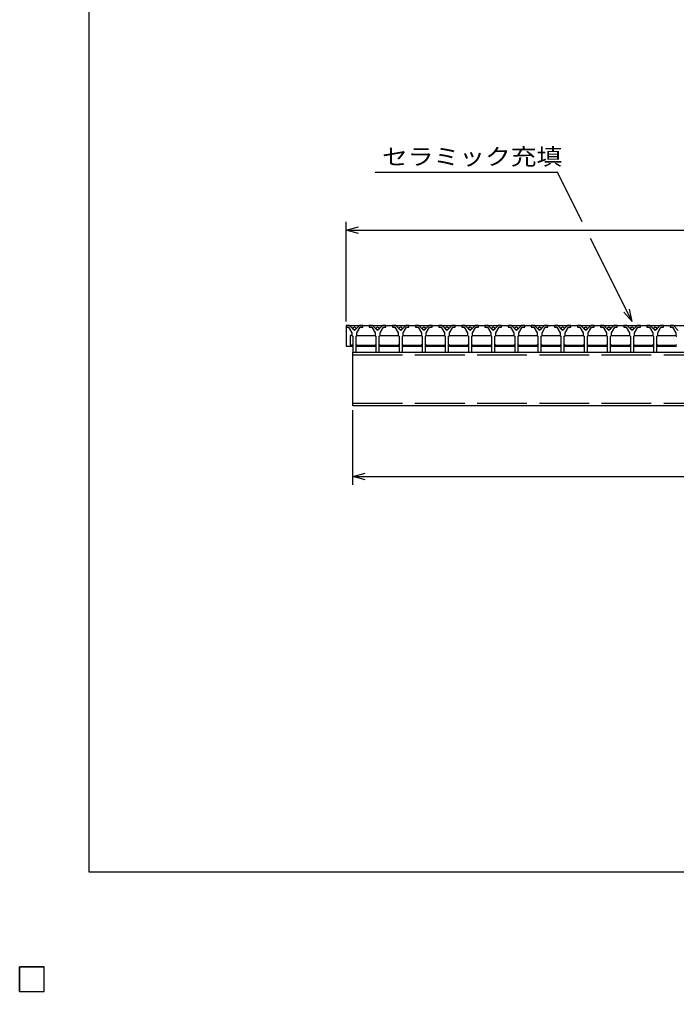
# Model space of a CAD drawing. Units: millimetres, scale not verified. Extents: x -1820 to 1724, y -1285 to 1059.
# Drawn here: x -1820 to -1028, y -1285 to -113 of the extents above; entities that cross this region are included whole.
import ezdxf
from ezdxf.enums import TextEntityAlignment as Align

# ---------------------------------------------------------------- set-up
doc = ezdxf.new("R2010")
doc.units = ezdxf.units.MM
doc.header["$LTSCALE"] = 10
doc.linetypes.add('DASHED', pattern=[7.5, 6, -1.5])
for name, color, linetype, lineweight in [('0_2', 150, 'Continuous', 25), ('16', 3, 'Continuous', 25), ('22', 2, 'Continuous', 25)]:
    doc.layers.add(name, color=color, linetype=linetype, lineweight=lineweight)
doc.styles.add('ベクトル', font='')
doc.styles.get('ベクトル').set_extended_font_data('ベクトル')

msp = doc.modelspace()

# ---------------------------------------------------------------- linework, layer by layer
at = {"layer": '0_2'}
for p, q in [((-1736, -1141), (-1736, 1059)), ((1724, -1141), (-1736, -1141))]:
    msp.add_line(p, q, dxfattribs=at)
at = {"layer": '16'}
for p, q in [((-1426, -482), (-1426, -484)), ((-1422, -482), (-1426, -482)), ((-1426, -482), (-430, -482)), ((-1426, -482), (-1426, -507)), ((-1426, -484), (-1423, -484)), ((-1423, -484), (-1419, -491)), ((-1416, -488), (-1422, -482)), ((-1419, -491), (-1419, -494)), ((-1410, -482), (-1416, -488)), ((-1413, -491), (-1409, -484)), ((-1413, -494), (-1413, -491)), ((-1406, -482), (-1410, -482)), ((-1409, -484), (-1406, -484)), ((-1406, -484), (-1406, -482)), ((-1398.1, -482), (-1398.1, -484)), ((-1394.1, -482), (-1398.1, -482)), ((-1398.1, -484), (-1395.1, -484)), ((-1395.1, -484), (-1391.1, -491)), ((-1388.1, -488), (-1394.1, -482)), ((-1391.1, -491), (-1391.1, -494)), ((-1382.1, -482), (-1388.1, -488)), ((-1385.1, -491), (-1381.1, -484)), ((-1385.1, -494), (-1385.1, -491)), ((-1378.1, -482), (-1382.1, -482)), ((-1381.1, -484), (-1378.1, -484)), ((-1378.1, -484), (-1378.1, -482)), ((-1370.2, -482), (-1370.2, -484)), ((-1366.2, -482), (-1370.2, -482)), ((-1370.2, -484), (-1367.2, -484)), ((-1367.2, -484), (-1363.2, -491)), ((-1360.2, -488), (-1366.2, -482)), ((-1363.2, -491), (-1363.2, -494)), ((-1354.2, -482), (-1360.2, -488)), ((-1357.2, -491), (-1353.2, -484)), ((-1357.2, -494), (-1357.2, -491)), ((-1350.2, -482), (-1354.2, -482)), ((-1353.2, -484), (-1350.2, -484)), ((-1350.2, -484), (-1350.2, -482)), ((-1342.3, -482), (-1342.3, -484)), ((-1338.3, -482), (-1342.3, -482)), ((-1342.3, -484), (-1339.3, -484)), ((-1339.3, -484), (-1335.3, -491)), ((-1332.3, -488), (-1338.3, -482)), ((-1335.3, -491), (-1335.3, -494)), ((-1326.3, -482), (-1332.3, -488)), ((-1329.3, -491), (-1325.3, -484)), ((-1329.3, -494), (-1329.3, -491)), ((-1322.3, -482), (-1326.3, -482)), ((-1325.3, -484), (-1322.3, -484)), ((-1322.3, -484), (-1322.3, -482)), ((-1314.4, -482), (-1314.4, -484)), ((-1310.4, -482), (-1314.4, -482)), ((-1314.4, -484), (-1311.4, -484)), ((-1311.4, -484), (-1307.4, -491)), ((-1304.4, -488), (-1310.4, -482)), ((-1307.4, -491), (-1307.4, -494)), ((-1298.4, -482), (-1304.4, -488)), ((-1301.4, -491), (-1297.4, -484)), ((-1301.4, -494), (-1301.4, -491)), ((-1294.4, -482), (-1298.4, -482)), ((-1297.4, -484), (-1294.4, -484)), ((-1294.4, -484), (-1294.4, -482)), ((-1286.5, -482), (-1286.5, -484)), ((-1282.5, -482), (-1286.5, -482)), ((-1286.5, -484), (-1283.5, -484)), ((-1283.5, -484), (-1279.5, -491)), ((-1276.5, -488), (-1282.5, -482)), ((-1279.5, -491), (-1279.5, -494)), ((-1270.5, -482), (-1276.5, -488)), ((-1273.5, -491), (-1269.5, -484)), ((-1273.5, -494), (-1273.5, -491)), ((-1266.5, -482), (-1270.5, -482)), ((-1269.5, -484), (-1266.5, -484)), ((-1266.5, -484), (-1266.5, -482)), ((-1258.6, -482), (-1258.6, -484)), ((-1254.6, -482), (-1258.6, -482)), ((-1258.6, -484), (-1255.6, -484)), ((-1255.6, -484), (-1251.6, -491)), ((-1248.6, -488), (-1254.6, -482)), ((-1251.6, -491), (-1251.6, -494)), ((-1242.6, -482), (-1248.6, -488)), ((-1245.6, -491), (-1241.6, -484)), ((-1245.6, -494), (-1245.6, -491)), ((-1238.6, -482), (-1242.6, -482)), ((-1241.6, -484), (-1238.6, -484)), ((-1238.6, -484), (-1238.6, -482)), ((-1230.7, -482), (-1230.7, -484)), ((-1226.7, -482), (-1230.7, -482)), ((-1230.7, -484), (-1227.7, -484)), ((-1227.7, -484), (-1223.7, -491)), ((-1220.7, -488), (-1226.7, -482)), ((-1223.7, -491), (-1223.7, -494)), ((-1214.7, -482), (-1220.7, -488)), ((-1217.7, -491), (-1213.7, -484)), ((-1217.7, -494), (-1217.7, -491)), ((-1210.7, -482), (-1214.7, -482)), ((-1213.7, -484), (-1210.7, -484)), ((-1210.7, -484), (-1210.7, -482)), ((-1202.8, -482), (-1202.8, -484)), ((-1198.8, -482), (-1202.8, -482)), ((-1202.8, -484), (-1199.8, -484)), ((-1199.8, -484), (-1195.8, -491)), ((-1192.8, -488), (-1198.8, -482)), ((-1195.8, -491), (-1195.8, -494)), ((-1186.8, -482), (-1192.8, -488)), ((-1189.8, -491), (-1185.8, -484)), ((-1189.8, -494), (-1189.8, -491)), ((-1182.8, -482), (-1186.8, -482)), ((-1185.8, -484), (-1182.8, -484)), ((-1182.8, -484), (-1182.8, -482)), ((-1174.9, -482), (-1174.9, -484)), ((-1170.9, -482), (-1174.9, -482)), ((-1174.9, -484), (-1171.9, -484)), ((-1171.9, -484), (-1167.9, -491)), ((-1164.9, -488), (-1170.9, -482)), ((-1167.9, -491), (-1167.9, -494)), ((-1158.9, -482), (-1164.9, -488)), ((-1161.9, -491), (-1157.9, -484)), ((-1161.9, -494), (-1161.9, -491)), ((-1154.9, -482), (-1158.9, -482)), ((-1157.9, -484), (-1154.9, -484)), ((-1154.9, -484), (-1154.9, -482)), ((-1147, -482), (-1147, -484)), ((-1143, -482), (-1147, -482)), ((-1147, -484), (-1144, -484)), ((-1144, -484), (-1140, -491)), ((-1137, -488), (-1143, -482)), ((-1140, -491), (-1140, -494)), ((-1131, -482), (-1137, -488)), ((-1134, -491), (-1130, -484)), ((-1134, -494), (-1134, -491)), ((-1127, -482), (-1131, -482)), ((-1130, -484), (-1127, -484)), ((-1127, -484), (-1127, -482)), ((-1119.1, -482), (-1119.1, -484)), ((-1115.1, -482), (-1119.1, -482)), ((-1119.1, -484), (-1116.1, -484)), ((-1116.1, -484), (-1112.1, -491)), ((-1109.1, -488), (-1115.1, -482)), ((-1112.1, -491), (-1112.1, -494)), ((-1103.1, -482), (-1109.1, -488)), ((-1106.1, -491), (-1102.1, -484)), ((-1106.1, -494), (-1106.1, -491)), ((-1099.1, -482), (-1103.1, -482)), ((-1102.1, -484), (-1099.1, -484)), ((-1099.1, -484), (-1099.1, -482)), ((-1091.2, -482), (-1091.2, -484)), ((-1087.2, -482), (-1091.2, -482)), ((-1091.2, -484), (-1088.2, -484)), ((-1088.2, -484), (-1084.2, -491)), ((-1081.2, -488), (-1087.2, -482)), ((-1084.2, -491), (-1084.2, -494)), ((-1075.2, -482), (-1081.2, -488)), ((-1078.2, -491), (-1074.2, -484)), ((-1078.2, -494), (-1078.2, -491)), ((-1071.2, -482), (-1075.2, -482)), ((-1074.2, -484), (-1071.2, -484)), ((-1071.2, -484), (-1071.2, -482)), ((-1063.3, -482), (-1063.3, -484)), ((-1059.3, -482), (-1063.3, -482)), ((-1063.3, -484), (-1060.3, -484)), ((-1060.3, -484), (-1056.3, -491)), ((-1053.3, -488), (-1059.3, -482)), ((-1056.3, -491), (-1056.3, -494)), ((-1047.3, -482), (-1053.3, -488)), ((-1050.3, -491), (-1046.3, -484)), ((-1050.3, -494), (-1050.3, -491)), ((-1043.3, -482), (-1047.3, -482)), ((-1046.3, -484), (-1043.3, -484)), ((-1043.3, -484), (-1043.3, -482)), ((-1035.4, -482), (-1035.4, -484)), ((-1031.4, -482), (-1035.4, -482)), ((-1035.4, -484), (-1032.4, -484)), ((-1032.4, -484), (-1028.4, -491)), ((-1025.4, -488), (-1031.4, -482)), ((-1028.4, -491), (-1028.4, -494)), ((-1419.25, -494), (-1421.25, -494)), ((-1421.25, -494), (-1421.25, -506)), ((-1418.25, -495), (-1419.25, -494)), ((-1419, -494), (-1418, -495)), ((-1418, -495), (-1418, -514)), ((-1414, -495), (-1413, -494)), ((-1414, -514), (-1414, -495)), ((-1413.75, -495), (-1412.75, -494)), ((-1412.75, -494), (-1391.35, -494)), ((-1391.35, -494), (-1390.35, -495)), ((-1391.1, -494), (-1390.1, -495)), ((-1390.1, -495), (-1390.1, -514)), ((-1386.1, -495), (-1385.1, -494)), ((-1386.1, -514), (-1386.1, -495)), ((-1385.85, -495), (-1384.85, -494)), ((-1384.85, -494), (-1363.45, -494)), ((-1363.45, -494), (-1362.45, -495)), ((-1363.2, -494), (-1362.2, -495)), ((-1362.2, -495), (-1362.2, -514)), ((-1358.2, -495), (-1357.2, -494)), ((-1358.2, -514), (-1358.2, -495)), ((-1357.95, -495), (-1356.95, -494)), ((-1356.95, -494), (-1335.55, -494)), ((-1335.55, -494), (-1334.55, -495)), ((-1335.3, -494), (-1334.3, -495)), ((-1334.3, -495), (-1334.3, -514)), ((-1330.3, -495), (-1329.3, -494)), ((-1330.3, -514), (-1330.3, -495)), ((-1330.05, -495), (-1329.05, -494)), ((-1329.05, -494), (-1307.65, -494)), ((-1307.65, -494), (-1306.65, -495)), ((-1307.4, -494), (-1306.4, -495)), ((-1306.4, -495), (-1306.4, -514)), ((-1302.4, -495), (-1301.4, -494)), ((-1302.4, -514), (-1302.4, -495)), ((-1302.15, -495), (-1301.15, -494)), ((-1301.15, -494), (-1279.75, -494)), ((-1279.75, -494), (-1278.75, -495)), ((-1279.5, -494), (-1278.5, -495)), ((-1278.5, -495), (-1278.5, -514)), ((-1274.5, -495), (-1273.5, -494)), ((-1274.5, -514), (-1274.5, -495)), ((-1274.25, -495), (-1273.25, -494)), ((-1273.25, -494), (-1251.85, -494)), ((-1251.85, -494), (-1250.85, -495)), ((-1251.6, -494), (-1250.6, -495)), ((-1250.6, -495), (-1250.6, -514)), ((-1246.6, -495), (-1245.6, -494)), ((-1246.6, -514), (-1246.6, -495)), ((-1246.35, -495), (-1245.35, -494)), ((-1245.35, -494), (-1223.95, -494)), ((-1223.95, -494), (-1222.95, -495)), ((-1223.7, -494), (-1222.7, -495)), ((-1222.7, -495), (-1222.7, -514)), ((-1218.7, -495), (-1217.7, -494)), ((-1218.7, -514), (-1218.7, -495)), ((-1218.45, -495), (-1217.45, -494)), ((-1217.45, -494), (-1196.05, -494)), ((-1196.05, -494), (-1195.05, -495)), ((-1195.8, -494), (-1194.8, -495)), ((-1194.8, -495), (-1194.8, -514)), ((-1190.8, -495), (-1189.8, -494)), ((-1190.8, -514), (-1190.8, -495)), ((-1190.55, -495), (-1189.55, -494)), ((-1189.55, -494), (-1168.15, -494)), ((-1168.15, -494), (-1167.15, -495)), ((-1167.9, -494), (-1166.9, -495)), ((-1166.9, -495), (-1166.9, -514)), ((-1162.9, -495), (-1161.9, -494)), ((-1162.9, -514), (-1162.9, -495)), ((-1162.65, -495), (-1161.65, -494)), ((-1161.65, -494), (-1140.25, -494)), ((-1140.25, -494), (-1139.25, -495)), ((-1140, -494), (-1139, -495)), ((-1139, -495), (-1139, -514)), ((-1135, -495), (-1134, -494)), ((-1135, -514), (-1135, -495)), ((-1134.75, -495), (-1133.75, -494)), ((-1133.75, -494), (-1112.35, -494)), ((-1112.35, -494), (-1111.35, -495)), ((-1112.1, -494), (-1111.1, -495)), ((-1111.1, -495), (-1111.1, -514)), ((-1107.1, -495), (-1106.1, -494)), ((-1107.1, -514), (-1107.1, -495)), ((-1106.85, -495), (-1105.85, -494)), ((-1105.85, -494), (-1084.45, -494)), ((-1084.45, -494), (-1083.45, -495)), ((-1084.2, -494), (-1083.2, -495)), ((-1083.2, -495), (-1083.2, -514)), ((-1079.2, -495), (-1078.2, -494)), ((-1079.2, -514), (-1079.2, -495)), ((-1078.95, -495), (-1077.95, -494)), ((-1077.95, -494), (-1056.55, -494)), ((-1056.55, -494), (-1055.55, -495)), ((-1056.3, -494), (-1055.3, -495)), ((-1055.3, -495), (-1055.3, -514)), ((-1051.3, -495), (-1050.3, -494)), ((-1051.3, -514), (-1051.3, -495)), ((-1051.05, -495), (-1050.05, -494)), ((-1050.05, -494), (-1028.65, -494)), ((-1028.65, -494), (-1027.65, -495)), ((-1028.4, -494), (-1027.4, -495)), ((-1426, -507), (-1418.25, -507)), ((-1421.25, -506), (-1419.25, -506)), ((-1419.25, -506), (-1418.25, -505)), ((-1418, -514), (-1414, -514)), ((-1418, -514), (-438, -514)), ((-1418, -579), (-1418, -514)), ((-1412.75, -506), (-1413.75, -505)), ((-1413.75, -507), (-1390.35, -507)), ((-1391.35, -506), (-1412.75, -506)), ((-1390.35, -505), (-1391.35, -506)), ((-1390.1, -514), (-1386.1, -514)), ((-1384.85, -506), (-1385.85, -505)), ((-1385.85, -507), (-1362.45, -507)), ((-1363.45, -506), (-1384.85, -506)), ((-1362.45, -505), (-1363.45, -506)), ((-1362.2, -514), (-1358.2, -514)), ((-1356.95, -506), (-1357.95, -505)), ((-1357.95, -507), (-1334.55, -507)), ((-1335.55, -506), (-1356.95, -506)), ((-1334.55, -505), (-1335.55, -506)), ((-1334.3, -514), (-1330.3, -514)), ((-1329.05, -506), (-1330.05, -505)), ((-1330.05, -507), (-1306.65, -507)), ((-1307.65, -506), (-1329.05, -506)), ((-1306.65, -505), (-1307.65, -506)), ((-1306.4, -514), (-1302.4, -514)), ((-1301.15, -506), (-1302.15, -505)), ((-1302.15, -507), (-1278.75, -507)), ((-1279.75, -506), (-1301.15, -506)), ((-1278.75, -505), (-1279.75, -506)), ((-1278.5, -514), (-1274.5, -514)), ((-1273.25, -506), (-1274.25, -505)), ((-1274.25, -507), (-1250.85, -507)), ((-1251.85, -506), (-1273.25, -506)), ((-1250.85, -505), (-1251.85, -506)), ((-1250.6, -514), (-1246.6, -514)), ((-1245.35, -506), (-1246.35, -505)), ((-1246.35, -507), (-1222.95, -507)), ((-1223.95, -506), (-1245.35, -506)), ((-1222.95, -505), (-1223.95, -506)), ((-1222.7, -514), (-1218.7, -514)), ((-1217.45, -506), (-1218.45, -505)), ((-1218.45, -507), (-1195.05, -507)), ((-1196.05, -506), (-1217.45, -506)), ((-1195.05, -505), (-1196.05, -506)), ((-1194.8, -514), (-1190.8, -514)), ((-1189.55, -506), (-1190.55, -505)), ((-1190.55, -507), (-1167.15, -507)), ((-1168.15, -506), (-1189.55, -506)), ((-1167.15, -505), (-1168.15, -506)), ((-1166.9, -514), (-1162.9, -514)), ((-1161.65, -506), (-1162.65, -505)), ((-1162.65, -507), (-1139.25, -507)), ((-1140.25, -506), (-1161.65, -506)), ((-1139.25, -505), (-1140.25, -506)), ((-1139, -514), (-1135, -514)), ((-1133.75, -506), (-1134.75, -505)), ((-1134.75, -507), (-1111.35, -507)), ((-1112.35, -506), (-1133.75, -506)), ((-1111.35, -505), (-1112.35, -506)), ((-1111.1, -514), (-1107.1, -514)), ((-1105.85, -506), (-1106.85, -505)), ((-1106.85, -507), (-1083.45, -507)), ((-1084.45, -506), (-1105.85, -506)), ((-1083.45, -505), (-1084.45, -506)), ((-1083.2, -514), (-1079.2, -514)), ((-1077.95, -506), (-1078.95, -505)), ((-1078.95, -507), (-1055.55, -507)), ((-1056.55, -506), (-1077.95, -506)), ((-1055.55, -505), (-1056.55, -506)), ((-1055.3, -514), (-1051.3, -514)), ((-1050.05, -506), (-1051.05, -505)), ((-1051.05, -507), (-1027.65, -507)), ((-1028.65, -506), (-1050.05, -506)), ((-1027.65, -505), (-1028.65, -506)), ((-438, -579), (-1418, -579)), ((-1820, -1255), (-1790, -1255)), ((-1820, -1285), (-1820, -1255)), ((-1820, -1255), (-1790, -1255)), ((-1820, -1285), (-1820, -1255)), ((-1820, -1255), (-1790, -1255)), ((-1820, -1285), (-1820, -1255)), ((-1820, -1255), (-1790, -1255)), ((-1820, -1285), (-1820, -1255)), ((-1820, -1255), (-1790, -1255)), ((-1820, -1285), (-1820, -1255)), ((-1790, -1285), (-1790, -1255)), ((-1790, -1285), (-1790, -1255)), ((-1790, -1285), (-1790, -1255)), ((-1790, -1285), (-1790, -1255)), ((-1790, -1285), (-1790, -1255)), ((-1820, -1285), (-1790, -1285)), ((-1820, -1285), (-1790, -1285)), ((-1820, -1285), (-1790, -1285)), ((-1820, -1285), (-1790, -1285)), ((-1820, -1285), (-1790, -1285))]:
    msp.add_line(p, q, dxfattribs=at)
at = {"layer": '16', "linetype": 'DASHED'}
for p, q in [((-1418, -517.2), (-438, -517.2)), ((-1418, -575.8), (-438, -575.8))]:
    msp.add_line(p, q, dxfattribs=at)
at = {"layer": '16'}
for centre in [(-1416, -485.5), (-1388.1, -485.5), (-1360.2, -485.5), (-1332.3, -485.5), (-1304.4, -485.5), (-1276.5, -485.5), (-1248.6, -485.5), (-1220.7, -485.5), (-1192.8, -485.5), (-1164.9, -485.5), (-1137, -485.5), (-1109.1, -485.5), (-1081.2, -485.5), (-1053.3, -485.5)]:
    msp.add_circle(centre, 1.8, dxfattribs=at)
at = {"layer": '22', "color": 4}
for p, q in [((-1391.2, -297), (-1171.2, -297)), ((-1141.2, -357), (-1171.2, -297)), ((-1426, -477), (-1426, -357)), ((-1426, -367), (-1411, -363)), ((-1411, -371), (-1426, -367)), ((-1426, -367), (-430, -367)), ((-1081.2, -477), (-1131.2, -377)), ((-1081.2, -477), (-1091.2, -466)), ((-1081.2, -477), (-1084.2, -462.4)), ((-1418, -674), (-1418, -584)), ((-1418, -664), (-1403, -660)), ((-1403, -668), (-1418, -664)), ((-1418, -664), (-438, -664)), ((-1790, -1255), (-1820, -1255)), ((-1820, -1255), (-1820, -1285)), ((-1790, -1255), (-1820, -1255)), ((-1820, -1255), (-1820, -1285)), ((-1790, -1255), (-1820, -1255)), ((-1820, -1255), (-1820, -1285)), ((-1790, -1285), (-1790, -1255)), ((-1790, -1285), (-1790, -1255)), ((-1790, -1285), (-1790, -1255)), ((-1820, -1285), (-1790, -1285)), ((-1820, -1285), (-1790, -1285)), ((-1820, -1285), (-1790, -1285))]:
    msp.add_line(p, q, dxfattribs=at)
at = {"layer": '22'}
for p, q in [((-1790, -1255), (-1820, -1255)), ((-1820, -1255), (-1820, -1285)), ((-1790, -1255), (-1820, -1255)), ((-1820, -1255), (-1820, -1285)), ((-1790, -1255), (-1820, -1255)), ((-1820, -1255), (-1820, -1285)), ((-1790, -1285), (-1790, -1255)), ((-1790, -1285), (-1790, -1255)), ((-1790, -1285), (-1790, -1255)), ((-1820, -1285), (-1790, -1285)), ((-1820, -1285), (-1790, -1285)), ((-1820, -1285), (-1790, -1285))]:
    msp.add_line(p, q, dxfattribs=at)

# ---------------------------------------------------------------- texts
at = {"layer": '22', "style": 'ベクトル', "width": 1.15}
msp.add_text('セラミック充填', height=19.79, dxfattribs=at).set_placement((-1382.7, -278.5), align=Align.MIDDLE_LEFT)

doc.saveas('drawing.dxf')
